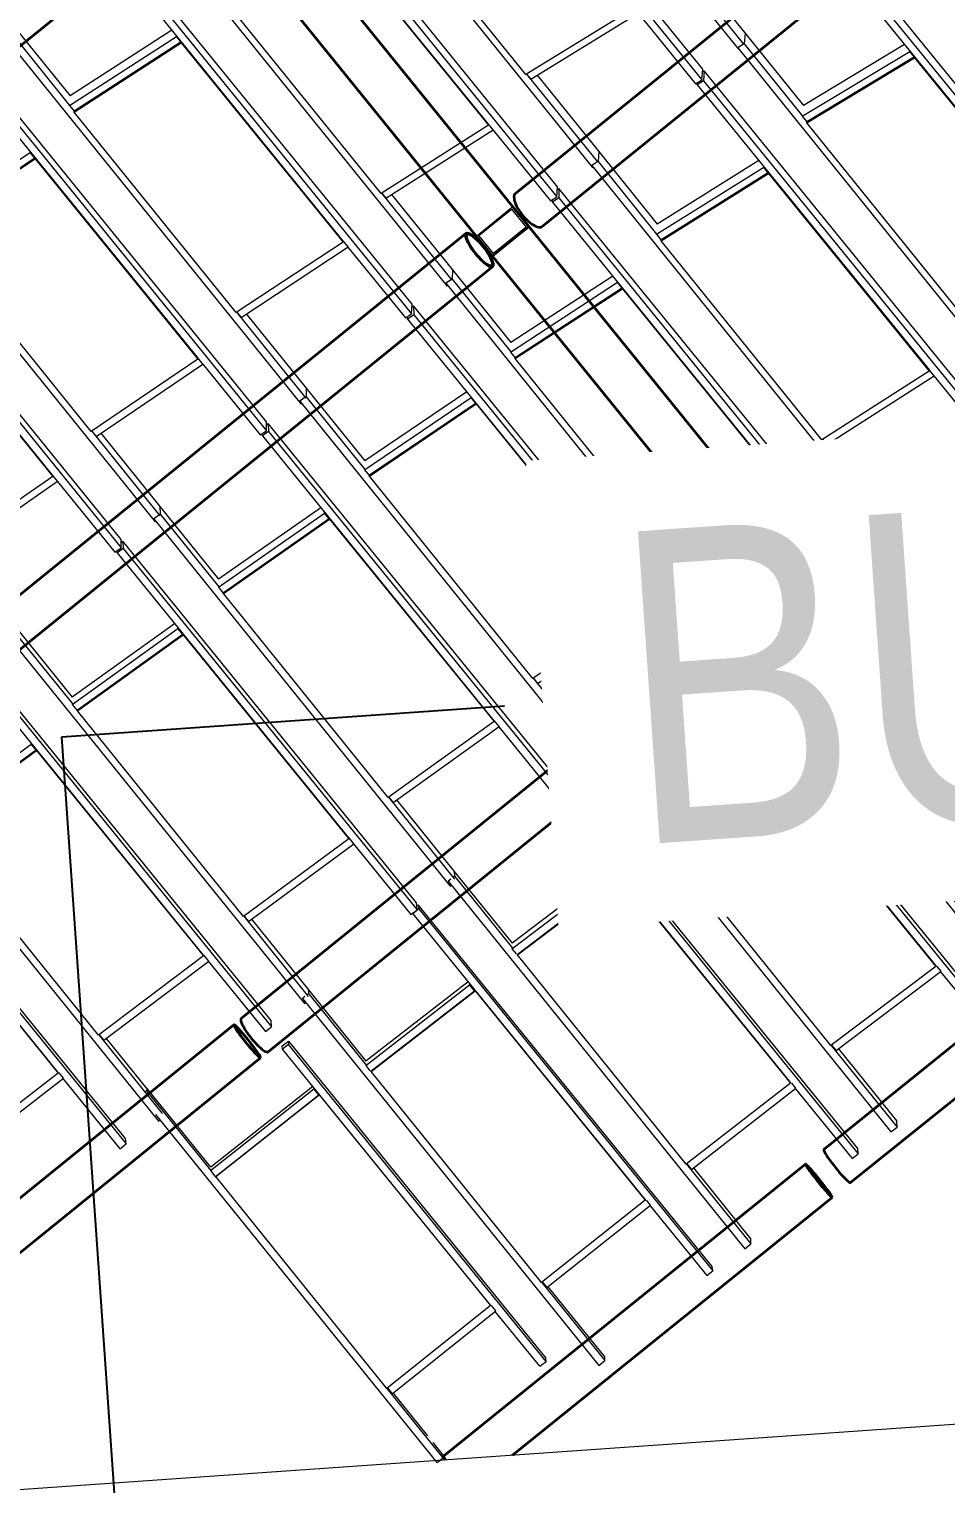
# Model space of a CAD drawing. Header units: millimetres. Extents: x 834681283 to 835686922, y 817551134 to 819407044.
# Drawn here: x 835565128 to 835570994, y 818119951 to 818129259 of the extents above; entities that cross this region are included whole.
import ezdxf

# ---------------------------------------------------------------- set-up
doc = ezdxf.new("R2010")
doc.units = ezdxf.units.MM
doc.header["$LTSCALE"] = 1200
doc.header["$MEASUREMENT"] = 0
doc.linetypes.add('P01-MAGP-P-RF$0$P01_MS_01_N1-FloorPlan-PART2OFUPPERROOFSETTINGOUT$0$BH DASHED2', pattern=[3, 2, -1])
doc.linetypes.add('P01-MAGP-P-RF$0$PHANTOM', pattern=[2.5, 1.25, -0.25, 0.25, -0.25, 0.25, -0.25])
for name, color, linetype, lineweight in [('P01-MAAN-P-EVA$0$DW-TXT', 7, 'Continuous', 13), ('P01-MAGP-P-RF$0$AR-ROOF_AR_BS_MI_', 3, 'Continuous', 18), ('P01-MAGP-P-RF$0$MMH053__', 253, 'P01-MAGP-P-RF$0$PHANTOM', 40), ('P01-MAGP-P-RF$0$P01_MS_01_N1-FloorPlan-PART2OFUPPERROOFSETTINGOUT$0$S-BEAM', 253, 'Continuous', 35), ('P01-MAGP-P-RF$0$P01_MS_01_N1-FloorPlan-PART2OFUPPERROOFSETTINGOUT$0$S-BEAM-HIDN', 253, 'P01-MAGP-P-RF$0$P01_MS_01_N1-FloorPlan-PART2OFUPPERROOFSETTINGOUT$0$BH DASHED2', 18), ('P01-MAGP-P-RF$0$ROOF MESH HALF TONE$0$A-GLAZ', 253, 'Continuous', 9), ('P01-MAGP-P-RF$0$ROOF MESH HALF TONE$0$A-MASS', 253, 'Continuous', 9)]:
    doc.layers.add(name, color=color, linetype=linetype, lineweight=lineweight)
doc.styles.add('P01-MAAN-P-EVA$0$ARIAL', font='arial.ttf', dxfattribs={"width": 0.8})
doc.dimstyles.new('P01-MAAN-P-EVA$0$DIM-500', dxfattribs={"dimscale": 400, "dimtxt": 2, "dimasz": 1, "dimexe": 1, "dimexo": 1, "dimgap": 1, "dimtad": 1, "dimdec": 0, "dimrnd": 0.1, "dimdsep": 46, "dimtxsty": 'P01-MAAN-P-EVA$0$ARIAL', "dimblk1": 'P01-MAAN-P-EVA$0$_OBLIQUE', "dimblk2": 'P01-MAAN-P-EVA$0$_OBLIQUE', "dimsah": 1, "dimcen": 5, "dimdle": 1, "dimclrd": 8, "dimclre": 8, "dimclrt": 4, "dimadec": 3, "dimazin": 2, "dimtfac": 1, "dimtdec": 0, "dimtix": 1, "dimtmove": 2, "dimatfit": 0, "dimldrblk": 'P01-MAAN-P-EVA$0$_OBLIQUE', "dimfxl": 1, "dimtolj": 1, "dimarcsym": 0})

# ---------------------------------------------------------------- blocks, each defined once
blk = doc.blocks.new('P01-MAAN-P-EVA$0$_OBLIQUE')
at = {"color": 0, "linetype": 'ByBlock'}
blk.add_line((-0.5, -0.5), (0.5, 0.5), dxfattribs=at)
blk = doc.blocks.new('P01-MAGP-P-RF$0$P01_MS_01_N1-FloorPlan-PART2OFUPPERROOFSETTINGOUT$0$Circular Hollow Sections - CHS273x10_PSB97-8456770-PART 2 OF  UPPER ROOF SETTING OUT')
at = {"layer": 'P01-MAGP-P-RF$0$P01_MS_01_N1-FloorPlan-PART2OFUPPERROOFSETTINGOUT$0$S-BEAM'}
for p, q in [((39380.4, 8907.7), (37808.5, 7812.1)), ((37964.6, 7588.1), (39536.5, 8683.7))]:
    blk.add_line(p, q, dxfattribs=at)
for centre, major_axis, start_param, end_param in [((39458.4, 8795.7), (-78.1, 112), 0, 3.141593), ((39458.4, 8795.7), (-78.1, 112), 3.141593, 6.283185), ((39458.4, 8795.7), (-72.3, 103.8), 0, 3.141593), ((39458.4, 8795.7), (-72.3, 103.8), 3.141593, 6.283185), ((37886.5, 7700.1), (-78.1, 112), 0, 3.141593)]:
    blk.add_ellipse(centre, major_axis=major_axis, ratio=0.106532, start_param=start_param, end_param=end_param, dxfattribs=at)
blk = doc.blocks.new('P01-MAGP-P-RF$0$P01_MS_01_N1-FloorPlan-PART2OFUPPERROOFSETTINGOUT$0$Circular Hollow Sections - CHS273x10_PSB97-8456837-PART 2 OF  UPPER ROOF SETTING OUT')
at = {"layer": 'P01-MAGP-P-RF$0$P01_MS_01_N1-FloorPlan-PART2OFUPPERROOFSETTINGOUT$0$S-BEAM'}
for p, q in [((37646, 11355.1), (34149.1, 8906.6)), ((34305.7, 8682.9), (37802.6, 11131.5))]:
    blk.add_line(p, q, dxfattribs=at)
for centre, major_axis, start_param, end_param in [((37724.3, 11243.3), (-78.3, 111.8), 3.141593, 6.283185), ((37724.3, 11243.3), (-78.3, 111.8), 0, 3.141593), ((37724.3, 11243.3), (-72.6, 103.6), 0, 3.141593), ((37724.3, 11243.3), (-72.6, 103.6), 3.141593, 6.283185), ((34227.4, 8794.8), (-78.3, 111.8), 0, 3.141593)]:
    blk.add_ellipse(centre, major_axis=major_axis, ratio=0.21279, start_param=start_param, end_param=end_param, dxfattribs=at)
blk = doc.blocks.new('P01-MAGP-P-RF$0$P01_MS_01_N1-FloorPlan-PART2OFUPPERROOFSETTINGOUT$0$Circular Hollow Sections - CHS273x10_PSB97-8456877-PART 2 OF  UPPER ROOF SETTING OUT')
at = {"layer": 'P01-MAGP-P-RF$0$P01_MS_01_N1-FloorPlan-PART2OFUPPERROOFSETTINGOUT$0$S-BEAM'}
for p, q in [((35933.4, 13818.3), (32422.5, 11359.9)), ((32579.1, 11136.3), (36090, 13594.7))]:
    blk.add_line(p, q, dxfattribs=at)
for centre, major_axis, start_param, end_param in [((36011.7, 13706.5), (-78.3, 111.8), 0, 3.141593), ((36011.7, 13706.5), (-72.6, 103.6), 0, 3.141593), ((36011.7, 13706.5), (-78.3, 111.8), 3.141593, 6.283185), ((36011.7, 13706.5), (-72.6, 103.6), 3.141593, 6.283185), ((32500.8, 11248.1), (-78.3, 111.8), 0, 3.141593)]:
    blk.add_ellipse(centre, major_axis=major_axis, ratio=0.253647, start_param=start_param, end_param=end_param, dxfattribs=at)
blk = doc.blocks.new('P01-MAGP-P-RF$0$P01_MS_01_N1-FloorPlan-PART2OFUPPERROOFSETTINGOUT$0$Circular Hollow Sections - CHS273x10_PSB97-8456916-PART 2 OF  UPPER ROOF SETTING OUT')
at = {"layer": 'P01-MAGP-P-RF$0$P01_MS_01_N1-FloorPlan-PART2OFUPPERROOFSETTINGOUT$0$S-BEAM'}
for p, q in [((34206.8, 16271.6), (30697.2, 13814.1)), ((30853.8, 13590.5), (34363.4, 16047.9))]:
    blk.add_line(p, q, dxfattribs=at)
for centre, major_axis, start_param, end_param in [((34285.1, 16159.8), (-78.3, 111.8), 0, 3.141593), ((34285.1, 16159.8), (-72.6, 103.6), 0, 3.141593), ((34285.1, 16159.8), (-78.3, 111.8), 3.141593, 6.283185), ((34285.1, 16159.8), (-72.6, 103.6), 3.141593, 6.283185), ((30775.5, 13702.3), (-78.3, 111.8), 0, 3.141593)]:
    blk.add_ellipse(centre, major_axis=major_axis, ratio=0.285882, start_param=start_param, end_param=end_param, dxfattribs=at)
blk = doc.blocks.new('P01-MAGP-P-RF$0$P01_MS_01_N1-FloorPlan-PART2OFUPPERROOFSETTINGOUT$0$Circular Hollow Sections - CHS273x10_PSB97-8459092-PART 2 OF  UPPER ROOF SETTING OUT')
at = {"layer": 'P01-MAGP-P-RF$0$P01_MS_01_N1-FloorPlan-PART2OFUPPERROOFSETTINGOUT$0$S-BEAM'}
for p, q in [((39763.9, 16500.4), (36266.7, 14051.6)), ((36423.2, 13828), (39920.4, 16276.7))]:
    blk.add_line(p, q, dxfattribs=at)
for centre, major_axis, start_param, end_param in [((39842.2, 16388.6), (-72.6, 103.6), 0, 3.141593), ((39842.2, 16388.6), (-78.3, 111.8), 0, 3.141593), ((39842.2, 16388.6), (-78.3, 111.8), 6.00752, 6.283185), ((39842.2, 16388.6), (-72.6, 103.6), 6.133126, 6.283185), ((39842.2, 16388.6), (-72.6, 103.6), 3.141593, 3.291652), ((39842.2, 16388.6), (-78.3, 111.8), 3.141593, 3.417258), ((36345, 13939.8), (-78.3, 111.8), 0, 3.141593)]:
    blk.add_ellipse(centre, major_axis=major_axis, ratio=0.380233, start_param=start_param, end_param=end_param, dxfattribs=at)
at = {"layer": 'P01-MAGP-P-RF$0$P01_MS_01_N1-FloorPlan-PART2OFUPPERROOFSETTINGOUT$0$S-BEAM-HIDN'}
for major_axis, start_param, end_param in [((-72.6, 103.6), 3.292046, 6.132732), ((-78.3, 111.8), 3.417622, 6.007156)]:
    blk.add_ellipse((39842.2, 16388.6), major_axis=major_axis, ratio=0.380233, start_param=start_param, end_param=end_param, dxfattribs=at)
blk = doc.blocks.new('P01-MAGP-P-RF$0$P01_MS_01_N1-FloorPlan-PART2OFUPPERROOFSETTINGOUT$0$Circular Hollow Sections - CHS273x10_PSB97-8459037-PART 2 OF  UPPER ROOF SETTING OUT')
at = {"layer": 'P01-MAGP-P-RF$0$P01_MS_01_N1-FloorPlan-PART2OFUPPERROOFSETTINGOUT$0$S-BEAM'}
for p, q in [((41478.2, 14038.5), (38011.9, 11611.3)), ((38168.5, 11387.7), (41634.8, 13814.8))]:
    blk.add_line(p, q, dxfattribs=at)
for centre, major_axis, start_param, end_param in [((41556.5, 13926.7), (-78.3, 111.8), 0, 3.141593), ((41556.5, 13926.7), (-72.6, 103.6), 0, 3.141593), ((41556.5, 13926.7), (-78.3, 111.8), 5.79923, 6.283185), ((41556.5, 13926.7), (-72.6, 103.6), 5.873894, 6.283185), ((41556.5, 13926.7), (-72.6, 103.6), 3.141593, 3.551111), ((41556.5, 13926.7), (-78.3, 111.8), 3.141593, 3.625548), ((38090.2, 11499.5), (-78.3, 111.8), 0, 3.141593)]:
    blk.add_ellipse(centre, major_axis=major_axis, ratio=0.317176, start_param=start_param, end_param=end_param, dxfattribs=at)
at = {"layer": 'P01-MAGP-P-RF$0$P01_MS_01_N1-FloorPlan-PART2OFUPPERROOFSETTINGOUT$0$S-BEAM-HIDN'}
for major_axis, start_param, end_param in [((-72.6, 103.6), 3.551505, 5.8735), ((-78.3, 111.8), 3.625913, 5.798865)]:
    blk.add_ellipse((41556.5, 13926.7), major_axis=major_axis, ratio=0.317176, start_param=start_param, end_param=end_param, dxfattribs=at)
blk = doc.blocks.new('P01-MAGP-P-RF$0$ROOF MESH HALF TONE')
at = {"layer": 'P01-MAGP-P-RF$0$ROOF MESH HALF TONE$0$A-GLAZ', "lineweight": 5}
for p, q in [((36031.9, 17336.4), (37754.3, 14872.2)), ((35789, 17140.6), (37507.1, 14692.9)), ((37518.7, 14759.8), (35800.6, 17207.6)), ((35047.6, 16649.3), (36770.9, 14182)), ((36538.5, 14075.7), (34821.1, 16521.1)), ((34769.9, 16434.2), (36125.4, 14504.2)), ((34812, 16456.9), (36529.4, 14011.5)), ((36387.6, 14805.7), (35452.9, 16143.9)), ((34063.4, 15962.2), (35787.5, 13492.5)), ((35558, 13391), (33841.2, 15834.7)), ((35184.8, 15836.9), (36124.6, 14498.7)), ((33792.3, 15750.2), (35146.7, 13822.2)), ((33834.3, 15773.6), (35551, 13329.9)), ((35409.3, 14110.6), (34470.5, 15455.4)), ((37370.8, 15502.2), (37790.2, 14902.1)), ((37440.7, 15491.3), (37810.6, 14962.1)), ((38494.7, 15367.8), (40211.4, 12925.1)), ((40222, 12993.2), (38505.3, 15435.9)), ((33079.4, 15275.3), (34804.1, 12804)), ((33121.4, 15298.7), (33461.3, 14811.8)), ((33136.5, 15348.2), (33468.6, 14872.3)), ((38452.5, 15346), (39807.5, 13418.1)), ((33460, 14811), (34173.7, 15204.9)), ((34146.3, 15246.3), (33468.5, 14872.2)), ((34200.7, 15166.4), (34173.7, 15204.9)), ((37102.9, 15179.9), (36387.6, 14805.7)), ((32855.7, 15090.6), (34572.1, 12647.8)), ((34577.2, 12705.6), (32860.8, 15148.4)), ((33487.6, 14767.9), (34201.3, 15161.9)), ((34201.9, 15167.1), (33488.2, 14773.1)), ((34201.9, 15167.1), (34201.3, 15161.9)), ((34201.3, 15161.9), (35146.1, 13817.1)), ((36416.1, 14773.7), (37131.4, 15147.8)), ((37130.7, 15147.4), (37465.1, 14671)), ((32813.8, 15066.5), (34167.6, 13139.6)), ((37790.2, 14902.1), (37751.1, 14881.9)), ((37793.3, 14903.6), (37790.2, 14902.1)), ((37804.6, 14970.7), (37793.3, 14903.6)), ((37793.3, 14903.6), (38133.2, 14416.4)), ((37810.6, 14962), (38144.1, 14484)), ((33460, 14811), (33487, 14772.4)), ((36391.3, 14807.6), (36804.9, 14215.4)), ((36392, 14808), (36416.1, 14773.7)), ((37751.1, 14881.9), (39475.9, 12409.5)), ((37754.3, 14872.2), (37756.9, 14873.6)), ((38816.9, 14827.7), (38144, 14483.9)), ((33487, 14772.4), (33488.2, 14773.1)), ((33487.6, 14767.9), (33488.2, 14773.1)), ((34431.5, 13415.5), (33487.6, 14767.9)), ((36458, 14795.6), (36817.5, 14281)), ((37507.1, 14692.9), (37518.7, 14759.8)), ((37516.1, 14744.3), (37526.3, 14749.9)), ((37526.3, 14749.9), (37518.4, 14685.3)), ((39242.1, 12309.7), (37526.3, 14749.9)), ((38132, 14415.7), (38847.9, 14781.5)), ((38158.8, 14372.5), (38874.7, 14738.3)), ((38875.6, 14744.1), (38159.8, 14378.3)), ((38874.5, 14743.5), (38847.9, 14781.5)), ((38875.6, 14744.1), (38874.7, 14738.3)), ((38874.7, 14738.3), (39806.6, 13412.3)), ((37465.1, 14671), (37507.1, 14692.9)), ((37518.4, 14685.3), (37476.3, 14662.6)), ((37476.3, 14662.6), (37478.2, 14677.8)), ((37476.3, 14662.6), (38829.9, 12737.6)), ((37518.4, 14685.3), (39234.3, 12245.1)), ((32095.6, 14588.5), (33820.7, 12116.3)), ((32476.3, 14124.2), (33189, 14530)), ((33216.1, 14491.2), (33189, 14530)), ((33596.1, 12019.4), (31879.9, 14462.1)), ((32504.4, 14081.3), (33217, 14487.1)), ((33217.4, 14492), (32504.8, 14086.2)), ((33217.4, 14492), (33217, 14487.1)), ((33217, 14487.1), (34167.1, 13134.7)), ((36124.6, 14498.7), (35409.3, 14110.6)), ((35438, 14078.2), (36153.3, 14466.4)), ((36125.4, 14504.2), (36124.6, 14498.7)), ((36153.3, 14466.4), (36126.5, 14504.8)), ((36152.3, 14465.9), (36487.3, 13988.9)), ((31834.4, 14383), (33187.4, 12457.4)), ((31876.3, 14407.8), (33592.5, 11965.1)), ((38132, 14415.7), (38158.6, 14377.7)), ((38158.6, 14377.7), (38159.7, 14378.3)), ((38158.8, 14372.5), (38159.8, 14378.3)), ((39089.4, 13038.5), (38158.8, 14372.5)), ((36817.5, 14281.2), (36808.7, 14217.9)), ((36817.5, 14281.2), (37158.2, 13792.6)), ((36804.7, 14215.7), (36766.6, 14195.2)), ((36766.6, 14195.2), (38492.3, 11720.2)), ((36770.9, 14182), (36774.5, 14183.9)), ((36808.7, 14217.9), (36804.7, 14215.7)), ((36808.7, 14217.9), (37149.8, 13728.7)), ((37834.6, 14153.2), (37158.1, 13792.4)), ((33453.8, 12720.8), (32504.4, 14081.3)), ((35412.7, 14112.4), (35821.7, 13526.5)), ((35413.7, 14112.9), (35438, 14078.2)), ((35476, 14098.9), (35830.6, 13591)), ((36529.4, 14011.5), (36538.5, 14075.7)), ((36536, 14057.8), (36547.2, 14064.2)), ((36547.2, 14064.2), (36542, 14003.8)), ((38262.2, 11625.7), (36547.2, 14064.2)), ((37148.3, 13727.8), (37863.7, 14109.2)), ((37175.9, 13684.8), (37891.1, 14066.2)), ((37891.8, 14071.7), (37176.6, 13690.3)), ((37890.4, 14070.9), (37863.7, 14109.2)), ((37891.8, 14071.7), (37891.1, 14066.2)), ((37891.1, 14066.2), (38829.2, 12732.2)), ((36487.3, 13988.9), (36529.4, 14011.5)), ((36542, 14003.8), (36499.9, 13980.1)), ((36499.9, 13980.1), (36501.3, 13996.4)), ((36499.9, 13980.1), (37852.3, 12057.3)), ((36542, 14003.8), (38257, 11565.3)), ((32232, 13812.1), (33187.8, 12451.7)), ((35146.1, 13817.1), (34431.5, 13415.5)), ((34460.3, 13382.8), (35174.9, 13784.4)), ((35146.7, 13822.2), (35146.1, 13817.1)), ((35174.9, 13784.4), (35147.9, 13823)), ((35173.7, 13783.8), (35509, 13306.5)), ((37148.3, 13727.8), (37175.1, 13689.5)), ((37175.1, 13689.5), (37176.6, 13690.3)), ((37175.9, 13684.8), (37176.6, 13690.3)), ((38112.7, 12341.3), (37175.9, 13684.8)), ((35830.6, 13591.3), (35824.4, 13532.5)), ((35830.6, 13591.3), (36172.1, 13101.5)), ((35818, 13528.9), (35782.3, 13508.8)), ((35782.3, 13508.8), (37508.9, 11032.1)), ((35824.4, 13532.5), (35819.5, 13529.7)), ((35824.4, 13532.5), (36166.4, 13041.9)), ((34434.5, 13417.2), (34837.9, 12839.2)), ((34435.7, 13417.9), (34460.3, 13382.8)), ((35787.5, 13492.5), (35792, 13494.9)), ((36164.6, 13040.7), (36878.8, 13438.4)), ((36851.8, 13479.8), (36172, 13101.3)), ((36878.8, 13438.4), (36879.1, 13441)), ((36905.7, 13399.8), (36878.8, 13438.4)), ((34494.6, 13402.1), (34844.3, 12901)), ((35509, 13306.5), (35551, 13329.9)), ((35564.4, 13322.6), (35522.5, 13298)), ((35522.5, 13298), (35523.3, 13314.5)), ((35551, 13329.9), (35558, 13391)), ((35555.8, 13371.7), (35567.3, 13378.4)), ((35567.3, 13378.4), (35564.4, 13322.6)), ((35564.4, 13322.6), (37278.9, 10884.9)), ((37281.8, 10940.8), (35567.3, 13378.4)), ((36192.8, 12998.1), (36906.9, 13395.7)), ((36907.4, 13400.8), (36193.3, 13003.2)), ((36906.1, 13402.6), (36905.7, 13399.8)), ((36907.4, 13400.8), (36906.9, 13395.7)), ((36906.9, 13395.7), (37851.8, 12052.1)), ((35522.5, 13298), (36873.2, 11377.4)), ((34167.1, 13134.7), (33453.8, 12720.8)), ((34167.6, 13139.6), (34167.1, 13134.7)), ((34196.2, 13101.7), (34169, 13140.5)), ((33482.7, 12687.7), (34196.2, 13101.7)), ((34194.8, 13100.9), (34530.1, 12623.7)), ((36164.6, 13040.7), (36191.6, 13002.2)), ((36191.6, 13002.2), (36193.3, 13003.2)), ((36192.8, 12998.1), (36193.3, 13003.2)), ((37136.7, 11644.1), (36192.8, 12998.1)), ((34840.2, 12847.3), (34834.6, 12843.9)), ((34844.4, 12901.4), (34840.2, 12847.3)), ((34840.2, 12847.3), (35182.5, 12356.4)), ((34844.4, 12901.4), (35186, 12411.4)), ((34831.8, 12842.3), (34798.3, 12822.7)), ((34798.3, 12822.7), (36525.4, 10345.1)), ((34804.1, 12804), (34809.3, 12806.8)), ((35180.4, 12355), (35892.9, 12767.7)), ((35868.2, 12806.4), (35185.9, 12411.1)), ((35892.9, 12767.7), (35893.2, 12770.9)), ((35920.1, 12728.9), (35892.9, 12767.7)), ((33456.5, 12722.4), (33854.1, 12152.7)), ((33457.9, 12723.2), (33482.7, 12687.7)), ((33513.6, 12705.7), (33858.8, 12211)), ((34572.1, 12647.8), (34577.2, 12705.6)), ((34575.4, 12685.8), (34586.7, 12692.6)), ((34586.7, 12692.6), (34585.6, 12641.5)), ((36300.9, 10254.9), (34586.7, 12692.6)), ((35209.3, 12312.6), (35921.6, 12725.3)), ((35921.9, 12730), (35209.6, 12317.4)), ((35920.4, 12732.2), (35920.1, 12728.9)), ((35921.9, 12730), (35921.6, 12725.3)), ((35921.6, 12725.3), (36873.9, 11371.3)), ((38829.2, 12732.2), (38112.7, 12341.3)), ((38141.6, 12309.3), (38858.1, 12700.2)), ((38829.9, 12737.6), (38829.2, 12732.2)), ((38858.1, 12700.2), (38831.3, 12738.4)), ((38856.7, 12699.4), (39192.1, 12222.4)), ((34530.1, 12623.7), (34572.1, 12647.8)), ((34585.6, 12641.5), (34543.8, 12616.1)), ((34543.8, 12616.1), (34544.1, 12631.7)), ((34543.8, 12616.1), (35894.5, 10695.3)), ((34585.6, 12641.5), (36299.8, 10203.8)), ((33187.8, 12451.7), (32475.9, 12026.7)), ((32505, 11993.2), (33217, 12418.2)), ((33188.1, 12456.3), (33187.4, 12457.3)), ((33188.1, 12456.3), (33187.8, 12451.7)), ((33217, 12418.2), (33189.7, 12457.2)), ((33215.5, 12417.3), (33550.6, 11940.4)), ((35180.4, 12355), (35207.6, 12316.2)), ((35207.6, 12316.2), (35209.6, 12317.3)), ((35209.3, 12312.6), (35209.6, 12317.4)), ((36160.9, 10947.6), (35209.3, 12312.6)), ((38116, 12343.1), (38524.4, 11757.3)), ((38117.4, 12343.9), (38141.6, 12309.3)), ((38178.4, 12329.4), (38529.8, 11825.4)), ((33858.8, 12211.4), (33856.3, 12162.2)), ((33858.8, 12211.4), (34200, 11722.1)), ((33846.1, 12156), (33814.5, 12136.8)), ((33814.5, 12136.8), (35541.9, 9659.2)), ((33820.7, 12116.3), (33826.5, 12119.6)), ((33856.3, 12162.2), (33850.1, 12158.4)), ((33856.3, 12162.2), (34198.2, 11671.8)), ((34883.9, 12132.4), (34199.8, 11721.9)), ((33592.5, 11965.1), (33596.1, 12019.4)), ((34195.9, 11670.4), (34906.2, 12096.7)), ((34225.4, 11628.3), (34935.6, 12054.4)), ((34935.7, 12058.7), (34225.5, 11632.6)), ((34906.2, 12096.7), (34906.5, 12100.3)), ((34933.7, 12057.5), (34906.2, 12096.7)), ((34934, 12061.2), (34933.7, 12057.5)), ((34935.7, 12058.7), (34935.6, 12054.4)), ((34935.6, 12054.4), (35895.4, 10689.5)), ((37851.8, 12052.1), (37136.7, 11644.1)), ((37165.9, 11611.6), (37881, 12019.7)), ((37852.3, 12057.3), (37851.8, 12052.1)), ((37881, 12019.7), (37854.1, 12058.3)), ((37879.4, 12018.8), (38215, 11541.6)), ((33550.6, 11940.4), (33592.5, 11965.1)), ((33564, 11934.3), (33563.9, 11948.3)), ((33605.6, 11960.4), (33564, 11934.3)), ((33564, 11934.3), (34915.1, 10012.4)), ((33594.8, 11999.9), (33605.5, 12006.7)), ((33605.5, 12006.7), (33605.6, 11960.4)), ((35319.7, 9568.4), (33605.5, 12006.7)), ((33605.6, 11960.4), (35319.8, 9522.1)), ((38529.9, 11826.3), (38524.7, 11773.1)), ((38529.9, 11826.3), (38872.5, 11333.6)), ((38507, 11762.7), (38482.8, 11748.5)), ((38482.8, 11748.5), (40213.1, 9259.9)), ((38524.7, 11773.1), (38516.7, 11768.4)), ((38524.7, 11773.1), (38868.2, 11279)), ((34195.9, 11670.4), (34223.3, 11631.3)), ((37139.6, 11645.7), (37531.6, 11083.4)), ((37141.3, 11646.7), (37165.9, 11611.6)), ((38492.3, 11720.2), (38499.6, 11724.2)), ((34223.3, 11631.3), (34225.5, 11632.6)), ((34225.4, 11628.3), (34225.5, 11632.6)), ((35184.8, 10252.2), (34225.4, 11628.3)), ((37197.9, 11629.9), (37543.8, 11133.8)), ((38215, 11541.6), (38257, 11565.3)), ((38273.6, 11559.1), (38231.9, 11533.4)), ((38231.9, 11533.4), (38232.4, 11551.4)), ((38257, 11565.3), (38262.2, 11625.7)), ((38259.9, 11598.9), (38274.9, 11608.2)), ((38274.9, 11608.2), (38273.6, 11559.1)), ((38273.6, 11559.1), (39985.3, 9129.7)), ((39986.7, 9178.8), (38274.9, 11608.2)), ((32830.8, 11451.2), (34558.3, 8974.2)), ((32872.5, 11477.3), (33213.5, 10988.4)), ((32873.9, 11521.5), (33214.1, 11033.7)), ((33899.2, 11457.4), (33213.9, 11033.5)), ((38231.9, 11533.4), (39583.4, 9615.2)), ((33210.9, 10986.8), (33919, 11424.9)), ((33948.9, 11386.8), (33241, 10948.9)), ((33241, 10945), (33948.8, 11382.9)), ((33919, 11424.9), (33919.3, 11428.9)), ((33946.7, 11385.4), (33919, 11424.9)), ((33946.9, 11389.5), (33946.7, 11385.4)), ((33948.9, 11386.8), (33948.8, 11382.9)), ((33948.8, 11382.9), (34916.3, 10006.8)), ((36873.9, 11371.3), (36160.9, 10947.6)), ((36874.2, 11376), (36873.3, 11377.4)), ((36874.2, 11376), (36873.9, 11371.3)), ((36903.4, 11338.3), (36876.2, 11377.2)), ((34338.2, 8881.4), (32623.9, 11320.4)), ((32624.7, 11279.1), (34339.1, 8840.1)), ((36190.3, 10914.6), (36903.4, 11338.3)), ((36901.5, 11337.2), (37236.9, 10860.3)), ((32583.2, 11252.5), (33935.2, 9329)), ((37540.4, 11088.6), (37531.8, 11083.2)), ((37531.8, 11083.2), (37539.9, 11071.5)), ((37543.9, 11134.6), (37540.4, 11088.6)), ((37540.4, 11088.6), (37882.7, 10596.6)), ((37543.9, 11134.6), (37885, 10644.3)), ((33210.9, 10986.8), (33238.6, 10947.4)), ((37519.4, 11075.6), (37498.7, 11062.9)), ((37498.7, 11062.9), (39228.7, 8576.6)), ((37508.9, 11032.1), (37517, 11036.6)), ((37879.1, 10594.4), (38587.3, 11023)), ((38567.5, 11057.2), (37884.8, 10644)), ((37906.7, 10555), (38614.9, 10983.7)), ((38587.3, 11023), (38587.9, 11028.1)), ((38614.9, 10983.7), (38587.3, 11023)), ((38615.5, 10989), (38614.9, 10983.7)), ((38617.9, 10985.5), (38614.9, 10983.7)), ((38617.9, 10985.5), (38617.7, 10981.4)), ((33238.6, 10947.4), (33241, 10948.8)), ((33241, 10945), (33241, 10948.9)), ((34208.2, 9558), (33241, 10945)), ((36163.4, 10949.1), (36555.6, 10386.5)), ((36165.3, 10950.2), (36190.3, 10914.6)), ((36217.9, 10931), (36558.7, 10442.1)), ((37278.9, 10884.9), (37281.8, 10940.8)), ((37280.5, 10915.7), (37293.9, 10924.3)), ((37293.9, 10924.3), (37294, 10882.4)), ((39006.4, 8491.5), (37293.9, 10924.3)), ((37910, 10553.1), (38617.7, 10981.4)), ((38617.7, 10981.4), (39583.2, 9611.2)), ((37236.9, 10860.3), (37278.9, 10884.9)), ((37294, 10882.4), (37252.4, 10855.8)), ((37252.4, 10855.8), (37252.4, 10869.4)), ((37252.4, 10855.8), (38605.3, 8934)), ((37294, 10882.4), (39006.5, 8449.6)), ((31847.1, 10766.1), (33574.4, 8289.8)), ((32225.7, 10304), (32931.4, 10752.3)), ((32961.7, 10714), (32256.2, 10265.9)), ((32256.2, 10262.5), (32961.7, 10710.6)), ((32931.4, 10752.3), (32931.7, 10756.7)), ((32959.3, 10712.5), (32931.4, 10752.3)), ((32959.5, 10717.1), (32959.3, 10712.5)), ((32961.7, 10714), (32961.7, 10710.6)), ((32961.7, 10710.6), (33936.5, 9323.7)), ((33356.5, 8194.1), (31641.9, 10634)), ((35895.4, 10689.5), (35184.8, 10252.2)), ((35214.5, 10218.6), (35925.2, 10656)), ((35895.6, 10693.8), (35894.5, 10695.3)), ((35895.6, 10693.8), (35895.4, 10689.5)), ((35925.2, 10656), (35897.8, 10695.1)), ((35923.1, 10654.7), (36258, 10178.4)), ((31601.8, 10570.7), (32954.7, 8645.5)), ((31643.2, 10597.9), (33357.7, 8158.1)), ((37879.1, 10594.4), (37903.7, 10559.4)), ((37910, 10553.1), (37910.2, 10557.2)), ((38874.6, 9166.7), (37910, 10553.1)), ((36558.7, 10442.9), (36556.6, 10404.2)), ((36558.7, 10442.9), (36898, 9955.7)), ((36533.4, 10389.3), (36515.1, 10377.6)), ((36515.1, 10377.6), (38244.3, 7894.7)), ((36525.4, 10345.1), (36534.2, 10350.2)), ((36556.6, 10404.2), (36547.4, 10398.3)), ((36556.6, 10404.2), (36897.1, 9915.2)), ((36893.4, 9912.9), (37598.5, 10357.8)), ((37582.3, 10387.3), (36897.8, 9955.3)), ((37598.5, 10357.8), (37599.1, 10363.4)), ((37626.4, 10318), (37598.5, 10357.8)), ((33231, 8864.9), (32256.2, 10262.5)), ((35187, 10253.6), (35571.3, 9702.4)), ((35189.1, 10254.8), (35214.5, 10218.6)), ((36299.8, 10203.8), (36300.9, 10254.9)), ((36300.4, 10232.2), (36312.1, 10239.9)), ((36312.1, 10239.9), (36313.1, 10205.3)), ((38025.7, 7803.3), (36312.1, 10239.9)), ((36923.6, 9874.5), (37626.4, 10318)), ((36924.8, 9871.9), (37629.5, 10316.6)), ((37627, 10323.7), (37626.4, 10318)), ((37629.6, 10320.1), (37626.4, 10318)), ((37629.6, 10320.1), (37629.5, 10316.6)), ((37629.5, 10316.6), (38605.2, 8930.6)), ((35238.1, 10233.1), (35574.3, 9750.8)), ((36258, 10178.4), (36299.8, 10203.8)), ((36271.8, 10178), (36271.5, 10186.6)), ((36313.1, 10205.3), (36271.8, 10178)), ((36271.8, 10178), (37626.1, 8252.3)), ((36313.1, 10205.3), (38026.7, 7768.8)), ((31974.2, 10037.8), (32956.2, 8640.4)), ((34916.3, 10006.8), (34208.2, 9558)), ((34238.2, 9523.8), (34946.4, 9972.8)), ((34916.3, 10010.7), (34915.1, 10012.4)), ((34916.3, 10010.7), (34918.8, 10012.2)), ((34916.3, 10010.7), (34916.3, 10006.8)), ((34946.4, 9972.8), (34918.8, 10012.2)), ((34944, 9971.3), (35278.2, 9496)), ((36893.4, 9912.9), (36918, 9877.7)), ((36924.8, 9871.9), (36924.9, 9875.4)), ((37900.1, 8471.5), (36924.8, 9871.9)), ((35548.4, 9703.9), (35531.7, 9692.8)), ((35531.7, 9692.8), (37260, 7213.7)), ((35573.1, 9720.2), (35563.4, 9713.8)), ((35574.4, 9751.4), (35573.1, 9720.2)), ((35573.1, 9720.2), (35911.6, 9234.5)), ((35574.4, 9751.4), (35911.7, 9267.5)), ((35907.7, 9232), (36610, 9690.4)), ((36597.4, 9715), (35911.4, 9267.2)), ((36610, 9690.4), (36610.6, 9696.2)), ((36638.1, 9650.2), (36610, 9690.4)), ((35541.9, 9659.2), (35551.2, 9664.9)), ((35938.3, 9193.4), (36638.1, 9650.2)), ((35939.7, 9191.5), (36641.5, 9649.5)), ((36638.8, 9656.2), (36638.1, 9650.2)), ((36641.5, 9652.4), (36638.1, 9650.2)), ((36641.5, 9652.4), (36641.5, 9649.5)), ((36641.5, 9649.5), (37626.1, 8249.5)), ((34210.1, 9559.2), (34586.9, 9018.9)), ((34212.4, 9560.6), (34238.2, 9523.8)), ((34258.2, 9536.5), (34590.6, 9059.8)), ((35278.2, 9496), (35319.8, 9522.1)), ((35290.1, 9500.2), (35289.9, 9503.4)), ((35331.3, 9528.1), (35290.1, 9500.2)), ((35290.1, 9500.2), (36646.1, 7570.4)), ((35319.8, 9522.1), (35319.7, 9568.4)), ((35319.8, 9548.4), (35329.7, 9555.1)), ((35329.7, 9555.1), (35331.3, 9528.1)), ((37044.5, 7114.6), (35329.7, 9555.1)), ((35331.3, 9528.1), (37046.2, 7087.6)), ((33936.5, 9323.7), (33231, 8864.9)), ((33936.5, 9327.1), (33935.2, 9329)), ((33936.5, 9327.1), (33939.2, 9328.8)), ((33936.5, 9327.1), (33936.5, 9323.7)), ((33967, 9289), (33939.2, 9328.8)), ((33261.3, 8830.1), (33967, 9289)), ((33964.4, 9287.4), (34297.6, 8813.4)), ((35907.7, 9232), (35932.4, 9196.7)), ((35939.7, 9191.5), (35939.7, 9194.3)), ((36924.3, 7779.1), (35939.7, 9191.5)), ((34589.7, 9036.8), (34579.3, 9029.8)), ((34590.6, 9060.2), (34589.7, 9036.8)), ((34589.7, 9036.8), (34926.3, 8554.3)), ((34590.6, 9060.2), (34925.9, 8579.6)), ((35613.3, 9040.3), (34925.6, 8579.3)), ((34564.1, 9019.5), (34548.5, 9008.9)), ((34548.5, 9008.9), (36275.6, 6533.7)), ((34558.3, 8974.2), (34568.3, 8980.5)), ((34922.2, 8551.5), (35621.9, 9020.7)), ((34953.2, 8512.8), (35650.3, 8980.2)), ((34954.7, 8511.6), (35653.9, 8980.4)), ((35621.9, 9020.7), (35622.7, 9026.9)), ((35650.3, 8980.2), (35621.9, 9020.7)), ((35651.1, 8986.5), (35650.3, 8980.2)), ((35653.8, 8982.6), (35650.3, 8980.2)), ((35653.8, 8982.6), (35653.9, 8980.4)), ((35653.9, 8980.4), (36646.1, 7568.3)), ((33232.7, 8866), (33602.3, 8336.1)), ((33235.1, 8867.6), (33261.3, 8830.1)), ((34339.1, 8840.1), (34338.2, 8881.4)), ((38605.2, 8930.6), (37900.1, 8471.5)), ((37931.3, 8437.2), (38636.8, 8896.6)), ((38605.3, 8934), (38605.2, 8930.6)), ((38636.8, 8896.6), (38612.2, 8931.8)), ((38633.2, 8894.3), (38965, 8423)), ((33278, 8841), (33515, 8501.3)), ((34297.6, 8813.4), (34339.1, 8840.1)), ((34398.8, 8714.2), (34439.9, 8742.4)), ((34439.8, 8721.6), (34398.8, 8693.4)), ((34398.8, 8693.4), (34398.8, 8714.2)), ((35611.3, 6965.8), (34398.8, 8693.4)), ((34439.9, 8742.4), (34439.8, 8721.6)), ((35941.1, 6582.6), (34439.8, 8721.6)), ((34439.9, 8742.4), (35941.2, 6603.4)), ((32956.2, 8640.4), (32253.3, 8173)), ((32284, 8137.7), (32987.2, 8605.3)), ((32956.2, 8643.4), (32954.7, 8645.5)), ((32956.2, 8643.4), (32959.1, 8645.3)), ((32956.2, 8643.4), (32956.2, 8640.4)), ((32987.2, 8605.3), (32961.8, 8641.6)), ((32984.3, 8603.4), (33316.4, 8130.9)), ((33513.4, 8488.2), (33505, 8482.4)), ((33513, 8504.2), (33515.6, 8505.9)), ((33515.6, 8505.9), (33513.4, 8488.2)), ((33887.4, 7952.6), (33513.4, 8488.2)), ((33888.5, 7972), (33515.6, 8505.9)), ((34922.2, 8551.5), (34946.8, 8516.4)), ((34954.7, 8511.6), (34954.6, 8513.8)), ((35947.1, 7089.3), (34954.7, 8511.6)), ((37902, 8472.4), (38285.9, 7921.3)), ((37905, 8474.7), (37931.3, 8437.2)), ((33884.1, 7950.4), (34581.9, 8426.2)), ((34576.1, 8440.8), (33888.3, 7971.8)), ((33912.6, 7909.6), (34610.4, 8385.5)), ((33915.8, 7910.2), (34613.3, 8385.9)), ((34581.9, 8426.2), (34582.9, 8431)), ((34610.4, 8385.5), (34581.9, 8426.2)), ((34611.4, 8390.4), (34610.4, 8385.5)), ((34613.4, 8387.5), (34610.4, 8385.5)), ((34613.4, 8387.5), (34613.3, 8385.9)), ((34613.3, 8385.9), (35611.2, 6964.2)), ((37948, 8448.1), (38288, 7960)), ((35200.7, 5985.5), (33560.6, 8333.6)), ((33574.4, 8289.8), (33586, 8297.2)), ((33357.7, 8158.1), (33356.5, 8194.1)), ((37626.1, 8249.5), (36924.3, 7779.1)), ((36955.8, 7743.9), (37658.1, 8214.7)), ((37626.1, 8252.3), (37626.1, 8249.5)), ((37658.1, 8214.7), (37633.4, 8249.9)), ((37654.4, 8212.2), (37985.4, 7741.4)), ((33316.4, 8130.9), (33357.7, 8158.1)), ((33884.1, 7950.4), (33909.6, 7913.9)), ((33915.8, 7910.2), (33915.9, 7911.9)), ((38244.3, 7894.7), (38285.9, 7921.3)), ((38285.9, 7921.3), (38288, 7960)), ((34913.3, 6482.1), (33915.8, 7910.2)), ((36926.2, 7779.1), (37301.3, 7241.1)), ((36929, 7782.2), (36955.8, 7743.9)), ((36968.1, 7752.1), (37302.6, 7272.2)), ((37985.4, 7741.4), (38026.7, 7768.8)), ((38026.7, 7768.8), (38025.7, 7803.3)), ((36646.1, 7568.3), (35947.1, 7089.3)), ((36646.1, 7570.5), (36646.1, 7568.3)), ((36678.6, 7532.8), (36654, 7567.9)), ((35978.9, 7053.4), (36678.6, 7532.8)), ((36674.5, 7530), (37005, 7059.7)), ((37301.3, 7241.1), (37302.6, 7272.2)), ((37260, 7213.7), (37301.3, 7241.1)), ((35949.1, 7088.5), (36316.8, 6561.6)), ((35951.6, 7092.5), (35978.9, 7053.4)), ((37005, 7059.7), (37046.2, 7087.6)), ((37046.2, 7087.6), (37044.5, 7114.6)), ((35987, 7058.9), (36317.7, 6585)), ((35611.2, 6964.2), (34913.3, 6482.1)), ((34944.9, 6445.1), (35643.1, 6927.4)), ((35611.2, 6964.2), (35611.3, 6965.8)), ((35611.3, 6965.8), (35614.6, 6968.1)), ((35643.1, 6927.4), (35617.6, 6963.8)), ((35900.1, 6554.4), (35639.8, 6925.2)), ((35900.1, 6554.4), (35941.1, 6582.6)), ((35941.1, 6582.6), (35941.2, 6603.4)), ((36275.6, 6533.7), (36316.8, 6561.6)), ((36316.8, 6561.6), (36317.7, 6585)), ((35241.8, 6013.6), (34915.1, 6481.3)), ((34917.1, 6484.8), (34944.9, 6445.1)), ((35154, 6160.2), (34951.7, 6449.8)), ((35243.9, 6031.4), (35185, 6115.7)), ((35200.7, 5985.5), (35241.8, 6013.6)), ((35241.8, 6013.6), (35243.9, 6031.4))]:
    blk.add_line(p, q, dxfattribs=at)
at = {"layer": 'P01-MAGP-P-RF$0$ROOF MESH HALF TONE$0$A-MASS', "lineweight": 5}
for points, knots in [([(26562.4, 74606.9), (26761.6, 74322.5), (27146.8, 73772.4), (27692.3, 72993.3), (28212.8, 72249.9), (28631.9, 71651.3), (28962.1, 71179.8), (29208.1, 70828.5), (29453.3, 70478.3), (29657.8, 70186.2), (29821.5, 69952.4), (29985.3, 69718.5), (30190.2, 69425.9), (30436.3, 69074.4), (30682.7, 68722.5), (30929.4, 68370.1), (31135.3, 68076.1), (31300.2, 67840.6), (31423.9, 67663.9), (31547.8, 67487), (31671.8, 67310), (31795.8, 67132.8), (31961.4, 66896.4), (32251.5, 66482.1), (32583.9, 66007.3), (32917.4, 65531), (33168.1, 65173), (33419.4, 64814.1), (33671.2, 64454.5), (33923.7, 64093.9), (34261.1, 63612), (34684.6, 63007.2), (35195.7, 62277.2), (35709.9, 61542.9), (36227.4, 60803.8), (36922.1, 59811.8), (37624.1, 58809.1), (38334.4, 57794.7), (39050.5, 56772), (39956.9, 55477.6), (40879.8, 54159.6), (41628.8, 53089.9), (42196.1, 52279.7), (42769, 51461.4), (43346.6, 50636.6), (43927.9, 49806.4), (44511.9, 48972.4), (45097.7, 48135.7), (45684.5, 47297.8), (46271.1, 46459.9), (46856.8, 45623.5), (47441.5, 44788.5), (48219.3, 43677.6), (49188.3, 42293.7), (50151.9, 40917.6), (50919, 39822), (51683.6, 38730.1), (52634.7, 37371.8), (53768.6, 35752.4), (54707.5, 34411.5), (55455.1, 33343.8), (56014, 32545.6), (56571.2, 31749.9), (57126.6, 30956.6), (57680.4, 30165.8), (58140.4, 29508.9), (58507.6, 28984.5), (58736.7, 28657.3), (58919.8, 28395.8), (59057, 28199.8), (59194.1, 28004), (59331.1, 27808.3), (59468, 27612.8), (59650.5, 27352.3), (59878.2, 27027), (60151.1, 26637.3), (60514.4, 26118.4), (60967.6, 25471.3), (61509.7, 24697), (62050.3, 23925), (62589.3, 23155.2), (63126.7, 22387.7), (63662.6, 21622.4), (64196.9, 20859.3), (64729.7, 20098.3), (65261.1, 19339.5), (65702.6, 18708.9), (66055.1, 18205.5), (66319.1, 17828.4), (66582.8, 17451.9), (66846.1, 17075.9), (67109.2, 16700.1), (67459.9, 16199.2), (67898.8, 15572.4), (68427.7, 14817.1), (68960.2, 14056.5), (69498, 13288.5), (70223.9, 12251.9), (71151.7, 10926.9), (71923.6, 9824.4), (72319, 9259.7)], [0, 0, 0, 0, 0.011905, 0.02381, 0.035714, 0.047619, 0.053571, 0.059524, 0.065476, 0.071429, 0.074405, 0.077381, 0.083333, 0.089286, 0.095238, 0.10119, 0.107143, 0.110119, 0.113095, 0.116071, 0.119048, 0.122024, 0.125, 0.130952, 0.142857, 0.14881, 0.154762, 0.160714, 0.166667, 0.172619, 0.178571, 0.190476, 0.202381, 0.214286, 0.22619, 0.238095, 0.261905, 0.27381, 0.285714, 0.309524, 0.333333, 0.345238, 0.357143, 0.369048, 0.380952, 0.392857, 0.404762, 0.416667, 0.428571, 0.440476, 0.452381, 0.464286, 0.47619, 0.5, 0.52381, 0.535714, 0.547619, 0.571429, 0.595238, 0.619048, 0.630952, 0.642857, 0.654762, 0.666667, 0.678571, 0.690476, 0.696429, 0.702381, 0.705357, 0.708333, 0.71131, 0.714286, 0.717262, 0.720238, 0.72619, 0.732143, 0.738095, 0.75, 0.761905, 0.77381, 0.785714, 0.797619, 0.809524, 0.821429, 0.833333, 0.845238, 0.857143, 0.863095, 0.869048, 0.875, 0.880952, 0.886905, 0.892857, 0.904762, 0.916667, 0.928571, 0.940476, 0.952381, 0.97619, 1, 1, 1, 1]), ([(72319, 9259.7), (72269.6, 9330.3), (72171, 9471), (71975.1, 9750.9), (71635.1, 10236.5), (71157.2, 10918.9), (70595, 11721.9), (70042.4, 12511), (69498, 13288.5), (68960.2, 14056.5), (68427.7, 14817.1), (67898.8, 15572.4), (67459.9, 16199.2), (67109.2, 16700.1), (66846.1, 17075.9), (66582.8, 17451.9), (66319.1, 17828.4), (66055.1, 18205.5), (65790.7, 18583), (65526, 18961.1), (65172.5, 19465.9), (64818.3, 19971.8), (64463.3, 20478.8), (64196.7, 20859.5), (63929.7, 21240.8), (63662.4, 21622.7), (63394.6, 22005.1), (63171.2, 22324.2), (62992.2, 22579.7), (62857.9, 22771.5), (62723.5, 22963.5), (62589, 23155.6), (62454.4, 23347.8), (62274.8, 23604.3), (61960.2, 24053.6), (61329.5, 24954.3), (60424.6, 26246.7), (59332.2, 27806.7), (58416.4, 29114.7), (57772.4, 30034.5), (57403.5, 30561.2), (57126.4, 30957), (56848.9, 31353.3), (56571, 31750.2), (56292.6, 32147.8), (55920.9, 32678.7), (55268.8, 33609.9), (54332.9, 34946.6), (53391, 36291.7), (52633.8, 37373.1), (52064.1, 38186.7), (51492.5, 39003), (50919, 39822), (50343.7, 40643.7), (49766.5, 41468), (49187.5, 42294.9), (48606.9, 43124), (48024.9, 43955.3), (47441.5, 44788.5), (46856.8, 45623.5), (46271.1, 46459.9), (45684.5, 47297.8), (45097.7, 48135.7), (44511.9, 48972.4), (43927.9, 49806.4), (43346.6, 50636.6), (42769, 51461.4), (42196.1, 52279.7), (41628.8, 53089.9), (41067, 53892.1), (40510.6, 54686.8), (39959.4, 55474), (39231, 56514.3), (38332.3, 57797.8), (37448, 59060.7), (36748.4, 60059.8), (36227.4, 60803.8), (35709.9, 61542.9), (35002.9, 62552.6), (34291.9, 63568), (33576.3, 64590), (33042.4, 65352.5), (32511, 66111.5), (31981.8, 66867.2), (31454.6, 67620.1), (31016.8, 68245.4), (30667.3, 68744.5), (30405.5, 69118.4), (30144.1, 69491.8), (29882.9, 69864.7), (29665.5, 70175.2), (29491.7, 70423.5), (29361.4, 70609.6), (29231, 70795.8), (29057, 71044.3), (28838.6, 71356.2), (28574.2, 71733.8), (28217, 72243.9), (27759.1, 72897.9), (27182.4, 73721.5), (26774, 74304.7), (26562.4, 74606.9)], [0, 0, 0, 0, 0.002976, 0.005952, 0.011905, 0.02381, 0.035714, 0.047619, 0.059524, 0.071429, 0.083333, 0.095238, 0.107143, 0.113095, 0.119048, 0.125, 0.130952, 0.136905, 0.142857, 0.14881, 0.154762, 0.166667, 0.172619, 0.178571, 0.184524, 0.190476, 0.196429, 0.202381, 0.205357, 0.208333, 0.21131, 0.214286, 0.217262, 0.220238, 0.22619, 0.238095, 0.261905, 0.285714, 0.309524, 0.321429, 0.327381, 0.333333, 0.339286, 0.345238, 0.35119, 0.357143, 0.369048, 0.392857, 0.416667, 0.428571, 0.440476, 0.452381, 0.464286, 0.47619, 0.488095, 0.5, 0.511905, 0.52381, 0.535714, 0.547619, 0.559524, 0.571429, 0.583333, 0.595238, 0.607143, 0.619048, 0.630952, 0.642857, 0.654762, 0.666667, 0.678571, 0.690476, 0.702381, 0.72619, 0.75, 0.761905, 0.77381, 0.785714, 0.797619, 0.822917, 0.835565, 0.848214, 0.860863, 0.873512, 0.886161, 0.89881, 0.905134, 0.911458, 0.917783, 0.924107, 0.930432, 0.933594, 0.936756, 0.939918, 0.94308, 0.949405, 0.955729, 0.962054, 0.974702, 0.987351, 1, 1, 1, 1])]:
    blk.add_open_spline(points, degree=3, knots=knots, dxfattribs=at)
blk = doc.blocks.new('P01-MAGP-P-RF')
at = {"layer": 'P01-MAGP-P-RF$0$AR-ROOF_AR_BS_MI_'}
blk.add_lwpolyline([(835316678.3, 818156596.6, 0.520567), (835304821.9, 818171238.6), (835238973.9, 818166635.3, 0.414214), (835228303.9, 818154361.3), (835231490.9, 818108772.6, 0.414214), (835243764.9, 818098102.6), (835288828.9, 818101252.9, 0.315299), (835304430.5, 818113886.3)], format="xyb", close=True, dxfattribs=at)
at = {"layer": 'P01-MAGP-P-RF$0$P01_MS_01_N1-FloorPlan-PART2OFUPPERROOFSETTINGOUT$0$S-BEAM'}
for p, q in [((835262345.9, 818107254.3), (835258572.5, 818111914.2)), ((835262112.8, 818107065.5), (835258339.4, 818111725.4)), ((835264228.9, 818104928.9), (835262345.9, 818107254.3)), ((835263995.7, 818104740.1), (835262112.8, 818107065.5)), ((835266103.9, 818102613.4), (835264228.9, 818104928.9)), ((835265870.7, 818102424.6), (835263995.7, 818104740.1)), ((835260457.5, 818102147.6), (835257128.1, 818099451.6)), ((835257299.9, 818099239.4), (835260629.3, 818101935.4)), ((835264115.5, 818101255.6), (835261799.2, 818099388.2)), ((835262241.6, 818099394.2), (835264286.8, 818101043.1))]:
    blk.add_line(p, q, dxfattribs=at)
for centre, major_axis, ratio, start_param, end_param in [((835260543.4, 818102041.5), (-85.9, 106.1), 0.083283, 0, 3.141593), ((835260543.4, 818102041.5), (-85.9, 106.1), 0.083283, 3.141593, 6.283185), ((835260543.4, 818102041.5), (-79.6, 98.3), 0.083283, 0, 3.141593), ((835260543.4, 818102041.5), (-79.6, 98.3), 0.083283, 3.141593, 6.283185), ((835264201.1, 818101149.4), (-85.7, 106.3), 0.062057, 0, 3.141593), ((835264201.1, 818101149.4), (-85.7, 106.3), 0.062057, 3.141593, 6.283185), ((835264201.1, 818101149.4), (-79.4, 98.5), 0.062057, 0, 3.141593), ((835264201.1, 818101149.4), (-79.4, 98.5), 0.062057, 3.141593, 6.283185), ((835261884.9, 818099282), (-85.7, 106.3), 0.062057, 0, 0.637492)]:
    blk.add_ellipse(centre, major_axis=major_axis, ratio=ratio, start_param=start_param, end_param=end_param, dxfattribs=at)
at = {"layer": 'P01-MAGP-P-RF$0$P01_MS_01_N1-FloorPlan-PART2OFUPPERROOFSETTINGOUT$0$S-BEAM-HIDN'}
for p, q in [((835262243.9, 818107380.3), (835262010.7, 818107191.5)), ((835262026.3, 818107197.6), (835262234.6, 818107366.3)), ((835262234.6, 818107366.3), (835262328.2, 818107250.8)), ((835262119.9, 818107082.1), (835262026.3, 818107197.6)), ((835262110.7, 818107068.1), (835262343.8, 818107256.9)), ((835262348.2, 818107251.5), (835262115.1, 818107062.7)), ((835262328.2, 818107250.8), (835262119.9, 818107082.1)), ((835264136.8, 818105042.6), (835263903.7, 818104853.8)), ((835263919, 818104860.4), (835264127.3, 818105029)), ((835264127.3, 818105029), (835264211, 818104925.6)), ((835263993.2, 818104743.3), (835264226.3, 818104932.1)), ((835264002.7, 818104756.9), (835263919, 818104860.4)), ((835264231.2, 818104926), (835263998.1, 818104737.3)), ((835264211, 818104925.6), (835264002.7, 818104756.9))]:
    blk.add_line(p, q, dxfattribs=at)
at = {"layer": 'P01-MAGP-P-RF$0$MMH053__', "rotation": 3.998948738169357}
blk.add_blockref('P01-MAGP-P-RF$0$ROOF MESH HALF TONE', (835227060.7, 818090920.1), dxfattribs=at)
at = {"layer": 'P01-MAGP-P-RF$0$P01_MS_01_N1-FloorPlan-PART2OFUPPERROOFSETTINGOUT$0$S-BEAM', "linetype": 'P01-MAGP-P-RF$0$P01_MS_01_N1-FloorPlan-PART2OFUPPERROOFSETTINGOUT$0$BH DASHED2', "lineweight": 18, "rotation": 3.998948738169357}
for name in ['P01-MAGP-P-RF$0$P01_MS_01_N1-FloorPlan-PART2OFUPPERROOFSETTINGOUT$0$Circular Hollow Sections - CHS273x10_PSB97-8459092-PART 2 OF  UPPER ROOF SETTING OUT', 'P01-MAGP-P-RF$0$P01_MS_01_N1-FloorPlan-PART2OFUPPERROOFSETTINGOUT$0$Circular Hollow Sections - CHS273x10_PSB97-8459037-PART 2 OF  UPPER ROOF SETTING OUT']:
    blk.add_blockref(name, (835227060.7, 818090920.1), dxfattribs=at)
at = {"layer": 'P01-MAGP-P-RF$0$P01_MS_01_N1-FloorPlan-PART2OFUPPERROOFSETTINGOUT$0$S-BEAM', "rotation": 3.998948738169357}
for name in ['P01-MAGP-P-RF$0$P01_MS_01_N1-FloorPlan-PART2OFUPPERROOFSETTINGOUT$0$Circular Hollow Sections - CHS273x10_PSB97-8456916-PART 2 OF  UPPER ROOF SETTING OUT', 'P01-MAGP-P-RF$0$P01_MS_01_N1-FloorPlan-PART2OFUPPERROOFSETTINGOUT$0$Circular Hollow Sections - CHS273x10_PSB97-8456877-PART 2 OF  UPPER ROOF SETTING OUT', 'P01-MAGP-P-RF$0$P01_MS_01_N1-FloorPlan-PART2OFUPPERROOFSETTINGOUT$0$Circular Hollow Sections - CHS273x10_PSB97-8456837-PART 2 OF  UPPER ROOF SETTING OUT', 'P01-MAGP-P-RF$0$P01_MS_01_N1-FloorPlan-PART2OFUPPERROOFSETTINGOUT$0$Circular Hollow Sections - CHS273x10_PSB97-8456770-PART 2 OF  UPPER ROOF SETTING OUT']:
    blk.add_blockref(name, (835227060.7, 818090920.1), dxfattribs=at)
blk = doc.blocks.new('P01-MAAN-P-EVA')
at = {"layer": 'P01-MAAN-P-EVA$0$DW-TXT', "insert": (835568841.1, 818126033), "char_height": 2000, "attachment_point": 1, "rotation": 3.99859, "style": 'P01-MAAN-P-EVA$0$ARIAL', "bg_fill": 3, "box_fill_scale": 1.25, "bg_fill_color": 256, "bg_fill_transparency": 0}
blk.add_mtext_dynamic_manual_height_columns('BUILDING PERIMETER', width=24295.667, gutter_width=10, heights=[0], dxfattribs=at)
at = {"layer": 'P01-MAAN-P-EVA$0$DW-TXT'}
blk.add_leader([(835565813.7, 818117918.3), (835565337.4, 818124731), (835568169.1, 818124928.9)], dimstyle='P01-MAAN-P-EVA$0$DIM-500', override={"dimasz": 3}, dxfattribs=at)

msp = doc.modelspace()

# ---------------------------------------------------------------- block references
msp.add_blockref('P01-MAGP-P-RF', (305980.4, 20741.3))

# ---------------------------------------------------------------- next in the draw order: block references
msp.add_blockref('P01-MAAN-P-EVA', (0, 0))

doc.saveas('drawing.dxf')
